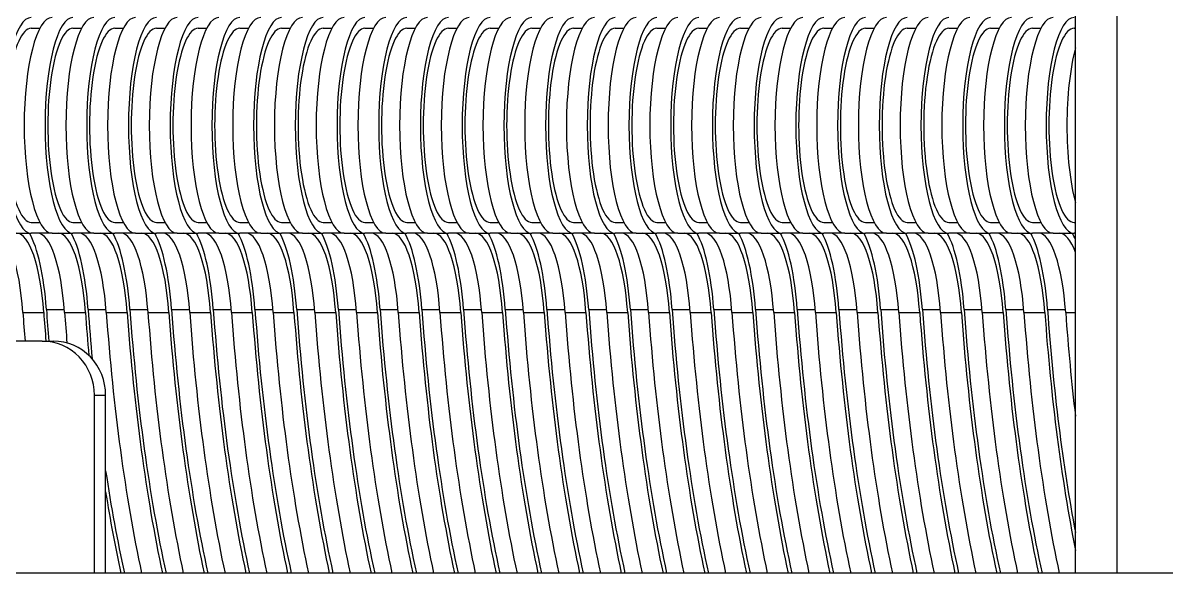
# Model space of a CAD drawing. Header units: millimetres. Extents: x 3795014 to 4300160, y 3869364 to 4016788.
# Drawn here: x 4226404.3 to 4226457.3, y 3922725.8 to 3922751.3 of the extents above; entities that cross this region are included whole.
import ezdxf

# ---------------------------------------------------------------- set-up
doc = ezdxf.new("R2010")
doc.units = ezdxf.units.MM
doc.layers.add('линия перехода', color=7, linetype='Continuous')
doc.layers.add('основная', color=7, linetype='Continuous', lineweight=50)

msp = doc.modelspace()

# ---------------------------------------------------------------- linework, layer by layer
at = {"layer": 'линия перехода', "color": 0, "linetype": 'Continuous', "lineweight": -3}
for p, q in [((4226404.349, 3922737.865), (4226405.315, 3922737.865)), ((4226405.44, 3922737.998), (4226406.27, 3922737.998)), ((4226406.28, 3922737.865), (4226407.246, 3922737.865)), ((4226407.371, 3922737.998), (4226408.202, 3922737.998)), ((4226408.212, 3922737.865), (4226409.178, 3922737.865)), ((4226409.303, 3922737.998), (4226410.134, 3922737.998)), ((4226410.144, 3922737.865), (4226411.11, 3922737.865)), ((4226411.235, 3922737.998), (4226412.065, 3922737.998)), ((4226412.075, 3922737.865), (4226413.041, 3922737.865)), ((4226413.166, 3922737.998), (4226413.997, 3922737.998)), ((4226414.007, 3922737.865), (4226414.973, 3922737.865)), ((4226415.098, 3922737.998), (4226415.929, 3922737.998)), ((4226415.939, 3922737.865), (4226416.905, 3922737.865)), ((4226417.03, 3922737.998), (4226417.86, 3922737.998)), ((4226417.871, 3922737.865), (4226418.836, 3922737.865)), ((4226418.961, 3922737.998), (4226419.792, 3922737.998)), ((4226419.802, 3922737.865), (4226420.768, 3922737.865)), ((4226420.893, 3922737.998), (4226421.724, 3922737.998)), ((4226421.734, 3922737.865), (4226422.7, 3922737.865)), ((4226422.825, 3922737.998), (4226423.655, 3922737.998)), ((4226423.666, 3922737.865), (4226424.631, 3922737.865)), ((4226424.756, 3922737.998), (4226425.587, 3922737.998)), ((4226425.597, 3922737.865), (4226426.563, 3922737.865)), ((4226426.688, 3922737.998), (4226427.519, 3922737.998)), ((4226427.529, 3922737.865), (4226428.495, 3922737.865)), ((4226428.62, 3922737.998), (4226429.45, 3922737.998)), ((4226429.461, 3922737.865), (4226430.426, 3922737.865)), ((4226430.551, 3922737.998), (4226431.382, 3922737.998)), ((4226431.392, 3922737.865), (4226432.358, 3922737.865)), ((4226432.483, 3922737.998), (4226433.314, 3922737.998)), ((4226433.324, 3922737.865), (4226434.29, 3922737.865)), ((4226434.415, 3922737.998), (4226435.245, 3922737.998)), ((4226435.256, 3922737.865), (4226436.221, 3922737.865)), ((4226436.346, 3922737.998), (4226437.177, 3922737.998)), ((4226437.187, 3922737.865), (4226438.153, 3922737.865)), ((4226438.278, 3922737.998), (4226439.109, 3922737.998)), ((4226439.119, 3922737.865), (4226440.085, 3922737.865)), ((4226440.21, 3922737.998), (4226441.04, 3922737.998)), ((4226441.051, 3922737.865), (4226442.016, 3922737.865)), ((4226442.141, 3922737.998), (4226442.972, 3922737.998)), ((4226442.982, 3922737.865), (4226443.948, 3922737.865)), ((4226444.073, 3922737.998), (4226444.904, 3922737.998)), ((4226444.914, 3922737.865), (4226445.88, 3922737.865)), ((4226446.005, 3922737.998), (4226446.835, 3922737.998)), ((4226446.846, 3922737.865), (4226447.811, 3922737.865)), ((4226447.936, 3922737.998), (4226448.767, 3922737.998)), ((4226448.777, 3922737.865), (4226449.743, 3922737.865)), ((4226449.868, 3922737.998), (4226450.699, 3922737.998)), ((4226450.709, 3922737.865), (4226451.675, 3922737.865)), ((4226451.8, 3922737.998), (4226452.631, 3922737.998)), ((4226452.641, 3922737.865), (4226453.094, 3922737.865)), ((4226407.664, 3922734.031), (4226408.182, 3922734.031))]:
    msp.add_line(p, q, dxfattribs=at)
at = {"layer": 'основная', "color": 0, "linetype": 'Continuous', "lineweight": -3}
for p, q in [((4226453.094, 3922725.781), (4226453.094, 3922791.531)), ((4226455.025, 3922725.781), (4226455.025, 3922791.531)), ((4226404.738, 3922751.031), (4226405.14, 3922751.031)), ((4226406.67, 3922751.031), (4226407.071, 3922751.031)), ((4226408.602, 3922751.031), (4226409.003, 3922751.031)), ((4226410.534, 3922751.031), (4226410.935, 3922751.031)), ((4226412.465, 3922751.031), (4226412.866, 3922751.031)), ((4226414.397, 3922751.031), (4226414.798, 3922751.031)), ((4226416.329, 3922751.031), (4226416.73, 3922751.031)), ((4226418.26, 3922751.031), (4226418.661, 3922751.031)), ((4226420.192, 3922751.031), (4226420.593, 3922751.031)), ((4226422.124, 3922751.031), (4226422.525, 3922751.031)), ((4226424.055, 3922751.031), (4226424.456, 3922751.031)), ((4226425.987, 3922751.031), (4226426.388, 3922751.031)), ((4226427.919, 3922751.031), (4226428.32, 3922751.031)), ((4226429.85, 3922751.031), (4226430.251, 3922751.031)), ((4226431.782, 3922751.031), (4226432.183, 3922751.031)), ((4226433.714, 3922751.031), (4226434.115, 3922751.031)), ((4226435.645, 3922751.031), (4226436.046, 3922751.031)), ((4226437.577, 3922751.031), (4226437.978, 3922751.031)), ((4226439.509, 3922751.031), (4226439.91, 3922751.031)), ((4226441.44, 3922751.031), (4226441.841, 3922751.031)), ((4226443.372, 3922751.031), (4226443.773, 3922751.031)), ((4226445.304, 3922751.031), (4226445.705, 3922751.031)), ((4226447.235, 3922751.031), (4226447.636, 3922751.031)), ((4226449.167, 3922751.031), (4226449.568, 3922751.031)), ((4226451.099, 3922751.031), (4226451.5, 3922751.031)), ((4226453.03, 3922751.031), (4226453.094, 3922751.031)), ((4226404.738, 3922742.031), (4226405.14, 3922742.031)), ((4226406.67, 3922742.031), (4226407.071, 3922742.031)), ((4226408.602, 3922742.031), (4226409.003, 3922742.031)), ((4226410.534, 3922742.031), (4226410.935, 3922742.031)), ((4226412.465, 3922742.031), (4226412.866, 3922742.031)), ((4226414.397, 3922742.031), (4226414.798, 3922742.031)), ((4226416.329, 3922742.031), (4226416.73, 3922742.031)), ((4226418.26, 3922742.031), (4226418.661, 3922742.031)), ((4226420.192, 3922742.031), (4226420.593, 3922742.031)), ((4226422.124, 3922742.031), (4226422.525, 3922742.031)), ((4226424.055, 3922742.031), (4226424.456, 3922742.031)), ((4226425.987, 3922742.031), (4226426.388, 3922742.031)), ((4226427.919, 3922742.031), (4226428.32, 3922742.031)), ((4226429.85, 3922742.031), (4226430.251, 3922742.031)), ((4226431.782, 3922742.031), (4226432.183, 3922742.031)), ((4226433.714, 3922742.031), (4226434.115, 3922742.031)), ((4226435.645, 3922742.031), (4226436.046, 3922742.031)), ((4226437.577, 3922742.031), (4226437.978, 3922742.031)), ((4226439.509, 3922742.031), (4226439.91, 3922742.031)), ((4226441.44, 3922742.031), (4226441.841, 3922742.031)), ((4226443.372, 3922742.031), (4226443.773, 3922742.031)), ((4226445.304, 3922742.031), (4226445.705, 3922742.031)), ((4226447.235, 3922742.031), (4226447.636, 3922742.031)), ((4226449.167, 3922742.031), (4226449.568, 3922742.031)), ((4226451.099, 3922742.031), (4226451.5, 3922742.031)), ((4226453.03, 3922742.031), (4226453.094, 3922742.031)), ((4226403.773, 3922741.531), (4226404.738, 3922741.531)), ((4226405.704, 3922741.531), (4226404.738, 3922741.531)), ((4226405.704, 3922741.531), (4226406.67, 3922741.531)), ((4226407.636, 3922741.531), (4226406.67, 3922741.531)), ((4226407.636, 3922741.531), (4226408.602, 3922741.531)), ((4226409.568, 3922741.531), (4226408.602, 3922741.531)), ((4226409.568, 3922741.531), (4226410.534, 3922741.531)), ((4226411.499, 3922741.531), (4226410.534, 3922741.531)), ((4226411.499, 3922741.531), (4226412.465, 3922741.531)), ((4226413.431, 3922741.531), (4226412.465, 3922741.531)), ((4226413.431, 3922741.531), (4226414.397, 3922741.531)), ((4226415.363, 3922741.531), (4226414.397, 3922741.531)), ((4226415.363, 3922741.531), (4226416.329, 3922741.531)), ((4226417.294, 3922741.531), (4226416.329, 3922741.531)), ((4226417.294, 3922741.531), (4226418.26, 3922741.531)), ((4226419.226, 3922741.531), (4226418.26, 3922741.531)), ((4226419.226, 3922741.531), (4226420.192, 3922741.531)), ((4226421.158, 3922741.531), (4226420.192, 3922741.531)), ((4226421.158, 3922741.531), (4226422.124, 3922741.531)), ((4226423.089, 3922741.531), (4226422.124, 3922741.531)), ((4226423.089, 3922741.531), (4226424.055, 3922741.531)), ((4226425.021, 3922741.531), (4226424.055, 3922741.531)), ((4226425.021, 3922741.531), (4226425.987, 3922741.531)), ((4226426.953, 3922741.531), (4226425.987, 3922741.531)), ((4226426.953, 3922741.531), (4226427.919, 3922741.531)), ((4226428.884, 3922741.531), (4226427.919, 3922741.531)), ((4226428.884, 3922741.531), (4226429.85, 3922741.531)), ((4226430.816, 3922741.531), (4226429.85, 3922741.531)), ((4226430.816, 3922741.531), (4226431.782, 3922741.531)), ((4226432.748, 3922741.531), (4226431.782, 3922741.531)), ((4226432.748, 3922741.531), (4226433.714, 3922741.531)), ((4226434.679, 3922741.531), (4226433.714, 3922741.531)), ((4226434.679, 3922741.531), (4226435.645, 3922741.531)), ((4226436.611, 3922741.531), (4226435.645, 3922741.531)), ((4226436.611, 3922741.531), (4226437.577, 3922741.531)), ((4226438.543, 3922741.531), (4226437.577, 3922741.531)), ((4226438.543, 3922741.531), (4226439.509, 3922741.531)), ((4226440.474, 3922741.531), (4226439.509, 3922741.531)), ((4226440.474, 3922741.531), (4226441.44, 3922741.531)), ((4226442.406, 3922741.531), (4226441.44, 3922741.531)), ((4226442.406, 3922741.531), (4226443.372, 3922741.531)), ((4226444.338, 3922741.531), (4226443.372, 3922741.531)), ((4226444.338, 3922741.531), (4226445.304, 3922741.531)), ((4226446.269, 3922741.531), (4226445.304, 3922741.531)), ((4226446.269, 3922741.531), (4226447.235, 3922741.531)), ((4226448.201, 3922741.531), (4226447.235, 3922741.531)), ((4226448.201, 3922741.531), (4226449.167, 3922741.531)), ((4226450.133, 3922741.531), (4226449.167, 3922741.531)), ((4226450.133, 3922741.531), (4226451.099, 3922741.531)), ((4226452.064, 3922741.531), (4226451.099, 3922741.531)), ((4226452.064, 3922741.531), (4226453.03, 3922741.531)), ((4226453.094, 3922741.531), (4226453.03, 3922741.531)), ((4226405.249, 3922736.531), (4226395.591, 3922736.531)), ((4226405.249, 3922736.531), (4226405.768, 3922736.531)), ((4226407.664, 3922725.781), (4226407.664, 3922734.031)), ((4226408.182, 3922725.781), (4226408.182, 3922734.031)), ((4226468.376, 3922725.781), (4226383.383, 3922725.781))]:
    msp.add_line(p, q, dxfattribs=at)
for centre, major_axis, ratio, start_param, end_param in [((4226404.738, 3922746.531), (0, -5), 0.259156, 3.141593, 6.283185), ((4226405.704, 3922746.531), (0, -5), 0.259156, 3.141593, 6.283185), ((4226406.67, 3922746.531), (0, -5), 0.259156, 3.141593, 6.283185), ((4226407.636, 3922746.531), (0, -5), 0.259156, 3.141593, 6.283185), ((4226408.602, 3922746.531), (0, -5), 0.259156, 3.141593, 6.283185), ((4226409.568, 3922746.531), (0, -5), 0.259156, 3.141593, 6.283185), ((4226410.534, 3922746.531), (0, -5), 0.259156, 3.141593, 6.283185), ((4226411.499, 3922746.531), (0, -5), 0.259156, 3.141593, 6.283185), ((4226412.465, 3922746.531), (0, -5), 0.259156, 3.141593, 6.283185), ((4226413.431, 3922746.531), (0, -5), 0.259156, 3.141593, 6.283185), ((4226414.397, 3922746.531), (0, -5), 0.259156, 3.141593, 6.283185), ((4226415.363, 3922746.531), (0, -5), 0.259156, 3.141593, 6.283185), ((4226416.329, 3922746.531), (0, -5), 0.259156, 3.141593, 6.283185), ((4226417.294, 3922746.531), (0, -5), 0.259156, 3.141593, 6.283185), ((4226418.26, 3922746.531), (0, -5), 0.259156, 3.141593, 6.283185), ((4226419.226, 3922746.531), (0, -5), 0.259156, 3.141593, 6.283185), ((4226420.192, 3922746.531), (0, -5), 0.259156, 3.141593, 6.283185), ((4226421.158, 3922746.531), (0, -5), 0.259156, 3.141593, 6.283185), ((4226422.124, 3922746.531), (0, -5), 0.259156, 3.141593, 6.283185), ((4226423.089, 3922746.531), (0, -5), 0.259156, 3.141593, 6.283185), ((4226424.055, 3922746.531), (0, -5), 0.259156, 3.141593, 6.283185), ((4226425.021, 3922746.531), (0, -5), 0.259156, 3.141593, 6.283185), ((4226425.987, 3922746.531), (0, -5), 0.259156, 3.141593, 6.283185), ((4226426.953, 3922746.531), (0, -5), 0.259156, 3.141593, 6.283185), ((4226427.919, 3922746.531), (0, -5), 0.259156, 3.141593, 6.283185), ((4226428.884, 3922746.531), (0, -5), 0.259156, 3.141593, 6.283185), ((4226429.85, 3922746.531), (0, -5), 0.259156, 3.141593, 6.283185), ((4226430.816, 3922746.531), (0, -5), 0.259156, 3.141593, 6.283185), ((4226431.782, 3922746.531), (0, -5), 0.259156, 3.141593, 6.283185), ((4226432.748, 3922746.531), (0, -5), 0.259156, 3.141593, 6.283185), ((4226433.714, 3922746.531), (0, -5), 0.259156, 3.141593, 6.283185), ((4226434.679, 3922746.531), (0, -5), 0.259156, 3.141593, 6.283185), ((4226435.645, 3922746.531), (0, -5), 0.259156, 3.141593, 6.283185), ((4226436.611, 3922746.531), (0, -5), 0.259156, 3.141593, 6.283185), ((4226437.577, 3922746.531), (0, -5), 0.259156, 3.141593, 6.283185), ((4226438.543, 3922746.531), (0, -5), 0.259156, 3.141593, 6.283185), ((4226439.509, 3922746.531), (0, -5), 0.259156, 3.141593, 6.283185), ((4226440.474, 3922746.531), (0, -5), 0.259156, 3.141593, 6.283185), ((4226441.44, 3922746.531), (0, -5), 0.259156, 3.141593, 6.283185), ((4226442.406, 3922746.531), (0, -5), 0.259156, 3.141593, 6.283185), ((4226443.372, 3922746.531), (0, -5), 0.259156, 3.141593, 6.283185), ((4226444.338, 3922746.531), (0, -5), 0.259156, 3.141593, 6.283185), ((4226445.304, 3922746.531), (0, -5), 0.259156, 3.141593, 6.283185), ((4226446.269, 3922746.531), (0, -5), 0.259156, 3.141593, 6.283185), ((4226447.235, 3922746.531), (0, -5), 0.259156, 3.141593, 6.283185), ((4226448.201, 3922746.531), (0, -5), 0.259156, 3.141593, 6.283185), ((4226449.167, 3922746.531), (0, -5), 0.259156, 3.141593, 6.283185), ((4226450.133, 3922746.531), (0, -5), 0.259156, 3.141593, 6.283185), ((4226451.099, 3922746.531), (0, -5), 0.259156, 3.141593, 6.283185), ((4226452.064, 3922746.531), (0, -5), 0.259156, 3.141593, 6.283185), ((4226453.03, 3922746.531), (0, -5), 0.259156, 3.141593, 6.283185), ((4226404.738, 3922746.531), (0, 4.5), 0.259156, 0, 3.141593), ((4226406.67, 3922746.531), (0, 4.5), 0.259156, 0, 3.141593), ((4226408.602, 3922746.531), (0, 4.5), 0.259156, 0, 3.141593), ((4226410.534, 3922746.531), (0, 4.5), 0.259156, 0, 3.141593), ((4226412.465, 3922746.531), (0, 4.5), 0.259156, 0, 3.141593), ((4226414.397, 3922746.531), (0, 4.5), 0.259156, 0, 3.141593), ((4226416.329, 3922746.531), (0, 4.5), 0.259156, 0, 3.141593), ((4226418.26, 3922746.531), (0, 4.5), 0.259156, 0, 3.141593), ((4226420.192, 3922746.531), (0, 4.5), 0.259156, 0, 3.141593), ((4226422.124, 3922746.531), (0, 4.5), 0.259156, 0, 3.141593), ((4226424.055, 3922746.531), (0, 4.5), 0.259156, 0, 3.141593), ((4226425.987, 3922746.531), (0, 4.5), 0.259156, 0, 3.141593), ((4226427.919, 3922746.531), (0, 4.5), 0.259156, 0, 3.141593), ((4226429.85, 3922746.531), (0, 4.5), 0.259156, 0, 3.141593), ((4226431.782, 3922746.531), (0, 4.5), 0.259156, 0, 3.141593), ((4226433.714, 3922746.531), (0, 4.5), 0.259156, 0, 3.141593), ((4226435.645, 3922746.531), (0, 4.5), 0.259156, 0, 3.141593), ((4226437.577, 3922746.531), (0, 4.5), 0.259156, 0, 3.141593), ((4226439.509, 3922746.531), (0, 4.5), 0.259156, 0, 3.141593), ((4226441.44, 3922746.531), (0, 4.5), 0.259156, 0, 3.141593), ((4226443.372, 3922746.531), (0, 4.5), 0.259156, 0, 3.141593), ((4226445.304, 3922746.531), (0, 4.5), 0.259156, 0, 3.141593), ((4226447.235, 3922746.531), (0, 4.5), 0.259156, 0, 3.141593), ((4226449.167, 3922746.531), (0, 4.5), 0.259156, 0, 3.141593), ((4226451.099, 3922746.531), (0, 4.5), 0.259156, 0, 3.141593), ((4226453.03, 3922746.531), (0, 4.5), 0.259156, 0, 3.141593), ((4226453.996, 3922746.531), (0, -5), 0.259156, 3.912033, 5.512745), ((4226403.1, 3922736.531), (0, -5), 0.259156, 1.840729, 3.141593), ((4226404.066, 3922736.531), (0, -5), 0.259156, 1.840729, 3.141593), ((4226404.066, 3922736.531), (0, 5.5), 0.259156, 4.982322, 5.853486), ((4226405.032, 3922736.531), (0, -5), 0.259156, 1.840729, 3.141593), ((4226405.997, 3922736.531), (0, -5), 0.259156, 1.840729, 3.141593), ((4226405.997, 3922736.531), (0, 5.5), 0.259156, 4.982322, 5.853486), ((4226406.963, 3922736.531), (0, -5), 0.259156, 1.840729, 3.141593), ((4226407.929, 3922736.531), (0, -5), 0.259156, 1.840729, 3.141593), ((4226407.929, 3922736.531), (0, 5.5), 0.259156, 4.982322, 5.853486), ((4226408.895, 3922736.531), (0, -5), 0.259156, 1.840729, 3.141593), ((4226409.861, 3922736.531), (0, -5), 0.259156, 1.840729, 3.141593), ((4226409.861, 3922736.531), (0, 5.5), 0.259156, 4.982322, 5.853486), ((4226410.827, 3922736.531), (0, -5), 0.259156, 1.840729, 3.141593), ((4226411.792, 3922736.531), (0, -5), 0.259156, 1.840729, 3.141593), ((4226411.792, 3922736.531), (0, 5.5), 0.259156, 4.982322, 5.853486), ((4226412.758, 3922736.531), (0, -5), 0.259156, 1.840729, 3.141593), ((4226413.724, 3922736.531), (0, -5), 0.259156, 1.840729, 3.141593), ((4226413.724, 3922736.531), (0, 5.5), 0.259156, 4.982322, 5.853486), ((4226414.69, 3922736.531), (0, -5), 0.259156, 1.840729, 3.141593), ((4226415.656, 3922736.531), (0, -5), 0.259156, 1.840729, 3.141593), ((4226415.656, 3922736.531), (0, 5.5), 0.259156, 4.982322, 5.853486), ((4226416.622, 3922736.531), (0, -5), 0.259156, 1.840729, 3.141593), ((4226417.587, 3922736.531), (0, -5), 0.259156, 1.840729, 3.141593), ((4226417.587, 3922736.531), (0, 5.5), 0.259156, 4.982322, 5.853486), ((4226418.553, 3922736.531), (0, -5), 0.259156, 1.840729, 3.141593), ((4226419.519, 3922736.531), (0, -5), 0.259156, 1.840729, 3.141593), ((4226419.519, 3922736.531), (0, 5.5), 0.259156, 4.982322, 5.853486), ((4226420.485, 3922736.531), (0, -5), 0.259156, 1.840729, 3.141593), ((4226421.451, 3922736.531), (0, -5), 0.259156, 1.840729, 3.141593), ((4226421.451, 3922736.531), (0, 5.5), 0.259156, 4.982322, 5.853486), ((4226422.417, 3922736.531), (0, -5), 0.259156, 1.840729, 3.141593), ((4226423.382, 3922736.531), (0, -5), 0.259156, 1.840729, 3.141593), ((4226423.382, 3922736.531), (0, 5.5), 0.259156, 4.982322, 5.853486), ((4226424.348, 3922736.531), (0, -5), 0.259156, 1.840729, 3.141593), ((4226425.314, 3922736.531), (0, -5), 0.259156, 1.840729, 3.141593), ((4226425.314, 3922736.531), (0, 5.5), 0.259156, 4.982322, 5.853486), ((4226426.28, 3922736.531), (0, -5), 0.259156, 1.840729, 3.141593), ((4226427.246, 3922736.531), (0, -5), 0.259156, 1.840729, 3.141593), ((4226427.246, 3922736.531), (0, 5.5), 0.259156, 4.982322, 5.853486), ((4226428.212, 3922736.531), (0, -5), 0.259156, 1.840729, 3.141593), ((4226429.178, 3922736.531), (0, -5), 0.259156, 1.840729, 3.141593), ((4226429.178, 3922736.531), (0, 5.5), 0.259156, 4.982322, 5.853486), ((4226430.143, 3922736.531), (0, -5), 0.259156, 1.840729, 3.141593), ((4226431.109, 3922736.531), (0, -5), 0.259156, 1.840729, 3.141593), ((4226431.109, 3922736.531), (0, 5.5), 0.259156, 4.982322, 5.853486), ((4226432.075, 3922736.531), (0, -5), 0.259156, 1.840729, 3.141593), ((4226433.041, 3922736.531), (0, -5), 0.259156, 1.840729, 3.141593), ((4226433.041, 3922736.531), (0, 5.5), 0.259156, 4.982322, 5.853486), ((4226434.007, 3922736.531), (0, -5), 0.259156, 1.840729, 3.141593), ((4226434.973, 3922736.531), (0, -5), 0.259156, 1.840729, 3.141593), ((4226434.973, 3922736.531), (0, 5.5), 0.259156, 4.982322, 5.853486), ((4226435.938, 3922736.531), (0, -5), 0.259156, 1.840729, 3.141593), ((4226436.904, 3922736.531), (0, -5), 0.259156, 1.840729, 3.141593), ((4226436.904, 3922736.531), (0, 5.5), 0.259156, 4.982322, 5.853486), ((4226437.87, 3922736.531), (0, -5), 0.259156, 1.840729, 3.141593), ((4226438.836, 3922736.531), (0, -5), 0.259156, 1.840729, 3.141593), ((4226438.836, 3922736.531), (0, 5.5), 0.259156, 4.982322, 5.853486), ((4226439.802, 3922736.531), (0, -5), 0.259156, 1.840729, 3.141593), ((4226440.768, 3922736.531), (0, -5), 0.259156, 1.840729, 3.141593), ((4226440.768, 3922736.531), (0, 5.5), 0.259156, 4.982322, 5.853486), ((4226441.733, 3922736.531), (0, -5), 0.259156, 1.840729, 3.141593), ((4226442.699, 3922736.531), (0, -5), 0.259156, 1.840729, 3.141593), ((4226442.699, 3922736.531), (0, 5.5), 0.259156, 4.982322, 5.853486), ((4226443.665, 3922736.531), (0, -5), 0.259156, 1.840729, 3.141593), ((4226444.631, 3922736.531), (0, -5), 0.259156, 1.840729, 3.141593), ((4226444.631, 3922736.531), (0, 5.5), 0.259156, 4.982322, 5.853486), ((4226445.597, 3922736.531), (0, -5), 0.259156, 1.840729, 3.141593), ((4226446.563, 3922736.531), (0, -5), 0.259156, 1.840729, 3.141593), ((4226446.563, 3922736.531), (0, 5.5), 0.259156, 4.982322, 5.853486), ((4226447.528, 3922736.531), (0, -5), 0.259156, 1.840729, 3.141593), ((4226448.494, 3922736.531), (0, -5), 0.259156, 1.840729, 3.141593), ((4226448.494, 3922736.531), (0, 5.5), 0.259156, 4.982322, 5.853486), ((4226449.46, 3922736.531), (0, -5), 0.259156, 1.840729, 3.141593), ((4226450.426, 3922736.531), (0, -5), 0.259156, 1.840729, 3.141593), ((4226450.426, 3922736.531), (0, 5.5), 0.259156, 4.982322, 5.853486), ((4226451.392, 3922736.531), (0, -5), 0.259156, 1.840729, 3.141593), ((4226452.358, 3922736.531), (0, -5), 0.259156, 2.53743, 3.141593), ((4226452.358, 3922736.531), (0, 5.5), 0.259156, -0.542676, -0.4297), ((4226412.466, 3922746.531), (0, -32.5), 0.259156, -1.300864, -1.25803), ((4226413.432, 3922746.531), (0, -32.5), 0.259156, -1.300864, -1.25803), ((4226413.432, 3922746.531), (0, -32), 0.259156, -1.300864, -1.252973), ((4226414.398, 3922746.531), (0, -32.5), 0.259156, -1.300864, -1.255286), ((4226415.364, 3922746.531), (0, -32.5), 0.259156, -1.300864, -1.236443), ((4226415.364, 3922746.531), (0, -32), 0.259156, -1.300864, -1.225724), ((4226416.33, 3922746.531), (0, -32.5), 0.259156, -1.300864, -0.878299), ((4226417.296, 3922746.531), (0, -32.5), 0.259156, -1.300864, -0.878299), ((4226417.296, 3922746.531), (0, -32), 0.259156, -1.300864, -0.865266), ((4226418.261, 3922746.531), (0, -32.5), 0.259156, -1.300864, -0.878299), ((4226419.227, 3922746.531), (0, -32.5), 0.259156, -1.300864, -0.878299), ((4226419.227, 3922746.531), (0, -32), 0.259156, -1.300864, -0.865266), ((4226420.193, 3922746.531), (0, -32.5), 0.259156, -1.300864, -0.878299), ((4226421.159, 3922746.531), (0, -32.5), 0.259156, -1.300864, -0.878299), ((4226421.159, 3922746.531), (0, -32), 0.259156, -1.300864, -0.865266), ((4226422.125, 3922746.531), (0, -32.5), 0.259156, -1.300864, -0.878299), ((4226423.091, 3922746.531), (0, -32.5), 0.259156, -1.300864, -0.878299), ((4226423.091, 3922746.531), (0, -32), 0.259156, -1.300864, -0.865266), ((4226424.056, 3922746.531), (0, -32.5), 0.259156, -1.300864, -0.878299), ((4226425.022, 3922746.531), (0, -32.5), 0.259156, -1.300864, -0.878299), ((4226425.022, 3922746.531), (0, -32), 0.259156, -1.300864, -0.865266), ((4226425.988, 3922746.531), (0, -32.5), 0.259156, -1.300864, -0.878299), ((4226426.954, 3922746.531), (0, -32.5), 0.259156, -1.300864, -0.878299), ((4226426.954, 3922746.531), (0, -32), 0.259156, -1.300864, -0.865266), ((4226427.92, 3922746.531), (0, -32.5), 0.259156, -1.300864, -0.878299), ((4226428.886, 3922746.531), (0, -32.5), 0.259156, -1.300864, -0.878299), ((4226428.886, 3922746.531), (0, -32), 0.259156, -1.300864, -0.865266), ((4226429.851, 3922746.531), (0, -32.5), 0.259156, -1.300864, -0.878299), ((4226430.817, 3922746.531), (0, -32.5), 0.259156, -1.300864, -0.878299), ((4226430.817, 3922746.531), (0, -32), 0.259156, -1.300864, -0.865266), ((4226431.783, 3922746.531), (0, -32.5), 0.259156, -1.300864, -0.878299), ((4226432.749, 3922746.531), (0, -32.5), 0.259156, -1.300864, -0.878299), ((4226432.749, 3922746.531), (0, -32), 0.259156, -1.300864, -0.865266), ((4226433.715, 3922746.531), (0, -32.5), 0.259156, -1.300864, -0.878299), ((4226434.681, 3922746.531), (0, -32.5), 0.259156, -1.300864, -0.878299), ((4226434.681, 3922746.531), (0, -32), 0.259156, -1.300864, -0.865266), ((4226435.646, 3922746.531), (0, -32.5), 0.259156, -1.300864, -0.878299), ((4226436.612, 3922746.531), (0, -32.5), 0.259156, -1.300864, -0.878299), ((4226436.612, 3922746.531), (0, -32), 0.259156, -1.300864, -0.865266), ((4226437.578, 3922746.531), (0, -32.5), 0.259156, -1.300864, -0.878299), ((4226438.544, 3922746.531), (0, -32.5), 0.259156, -1.300864, -0.878299), ((4226438.544, 3922746.531), (0, -32), 0.259156, -1.300864, -0.865266), ((4226439.51, 3922746.531), (0, -32.5), 0.259156, -1.300864, -0.878299), ((4226440.476, 3922746.531), (0, -32.5), 0.259156, -1.300864, -0.878299), ((4226440.476, 3922746.531), (0, -32), 0.259156, -1.300864, -0.865266), ((4226441.441, 3922746.531), (0, -32.5), 0.259156, -1.300864, -0.878299), ((4226442.407, 3922746.531), (0, -32.5), 0.259156, -1.300864, -0.878299), ((4226442.407, 3922746.531), (0, -32), 0.259156, -1.300864, -0.865266), ((4226443.373, 3922746.531), (0, -32.5), 0.259156, -1.300864, -0.878299), ((4226444.339, 3922746.531), (0, -32.5), 0.259156, -1.300864, -0.878299), ((4226444.339, 3922746.531), (0, -32), 0.259156, -1.300864, -0.865266), ((4226445.305, 3922746.531), (0, -32.5), 0.259156, -1.300864, -0.878299), ((4226446.271, 3922746.531), (0, -32.5), 0.259156, -1.300864, -0.878299), ((4226446.271, 3922746.531), (0, -32), 0.259156, -1.300864, -0.865266), ((4226447.236, 3922746.531), (0, -32.5), 0.259156, -1.300864, -0.878299), ((4226448.202, 3922746.531), (0, -32.5), 0.259156, -1.300864, -0.878299), ((4226448.202, 3922746.531), (0, -32), 0.259156, -1.300864, -0.865266), ((4226449.168, 3922746.531), (0, -32.5), 0.259156, -1.300864, -0.878299), ((4226450.134, 3922746.531), (0, -32.5), 0.259156, -1.300864, -0.878299), ((4226450.134, 3922746.531), (0, -32), 0.259156, -1.300864, -0.865266), ((4226451.1, 3922746.531), (0, -32.5), 0.259156, -1.300864, -0.878299), ((4226452.066, 3922746.531), (0, -32.5), 0.259156, -1.300864, -0.878299), ((4226452.066, 3922746.531), (0, -32), 0.259156, -1.300864, -0.865266), ((4226453.031, 3922746.531), (0, -32.5), 0.259156, -1.300864, -0.878299), ((4226453.997, 3922746.531), (0, -32.5), 0.259156, -1.300864, -0.878299), ((4226453.997, 3922746.531), (0, -32), 0.259156, -1.300864, -0.865266), ((4226454.963, 3922746.531), (0, -32.5), 0.259156, -1.300864, -0.878299), ((4226455.929, 3922746.531), (0, -32.5), 0.259156, -1.300864, -0.878299), ((4226455.929, 3922746.531), (0, -32), 0.259156, -1.300864, -0.865266), ((4226456.895, 3922746.531), (0, -32.5), 0.259156, -1.300864, -0.878299), ((4226457.861, 3922746.531), (0, -32.5), 0.259156, -1.300864, -0.878299), ((4226457.861, 3922746.531), (0, -32), 0.259156, -1.300864, -0.865266), ((4226458.826, 3922746.531), (0, -32.5), 0.259156, -1.300864, -0.878299), ((4226459.792, 3922746.531), (0, -32.5), 0.259156, -1.300864, -0.919542), ((4226459.792, 3922746.531), (0, -32), 0.259156, -1.300864, -0.940327), ((4226460.758, 3922746.531), (0, -32.5), 0.259156, -1.300864, -1.143274), ((4226405.249, 3922734.031), (0, -2.5), 0.965835, 1.570796, 3.141593), ((4226405.768, 3922734.031), (0, -2.5), 0.965835, 1.570796, 3.141593), ((4226415.364, 3922746.531), (0, -32), 0.259156, -1.047112, -0.865266), ((4226415.364, 3922746.531), (0, -32.5), 0.259156, -1.021055, -0.878299)]:
    msp.add_ellipse(centre, major_axis=major_axis, ratio=ratio, start_param=start_param, end_param=end_param, dxfattribs=at)

doc.saveas('drawing.dxf')
